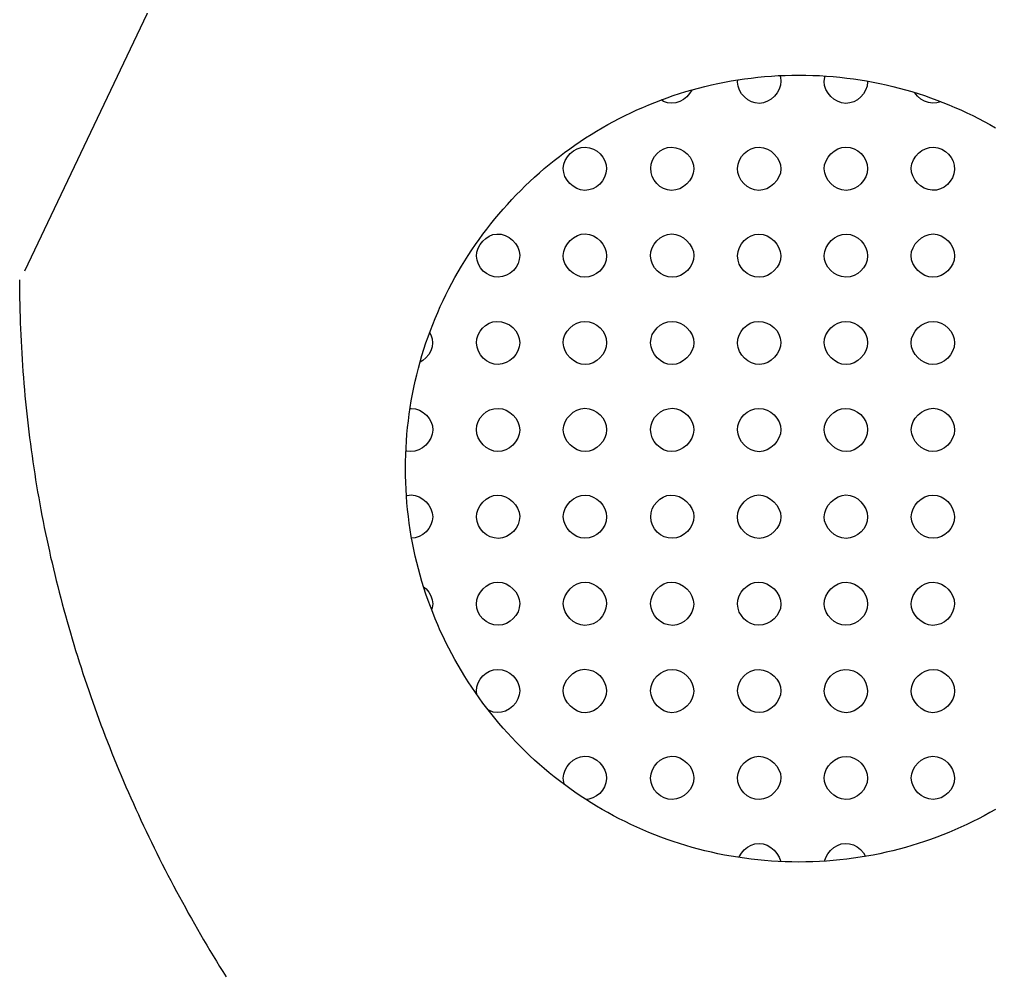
# Model space of a CAD drawing. Extents: x 18 to 189, y 50 to 250.
# Drawn here: x 17.69 to 41.51, y 121.53 to 144.8 of the extents above; entities that cross this region are included whole.
import ezdxf

# ---------------------------------------------------------------- set-up
doc = ezdxf.new("R2010")
doc.units = 0
doc.layers.add('CUT', color=7, linetype='CONTINUOUS')
doc.layers.add('PATTERN', color=8, linetype='CONTINUOUS')

msp = doc.modelspace()

# ---------------------------------------------------------------- linework, layer by layer
at = {"layer": 'CUT'}
for points in [[(41.44, 188.2955), (17.8149, 138.661)], [(17.6949, 138.4508), (17.6953, 138.301), (17.6964, 138.1513), (17.6983, 138.0017), (17.7008, 137.8522), (17.7041, 137.7028), (17.7082, 137.5535), (17.7129, 137.4043), (17.7184, 137.2553), (17.7246, 137.1064), (17.7316, 136.9576), (17.7392, 136.8089), (17.7476, 136.6603), (17.7567, 136.5119), (17.7666, 136.3635), (17.7771, 136.2153), (17.7884, 136.0673), (17.8004, 135.9193), (17.8131, 135.7715), (17.8265, 135.6238), (17.8407, 135.4763), (17.8555, 135.3288), (17.8711, 135.1815), (17.8873, 135.0344), (17.9043, 134.8873), (17.922, 134.7404), (17.9404, 134.5937), (17.9595, 134.447), (17.9793, 134.3006), (17.9998, 134.1542), (18.021, 134.008), (18.0429, 133.862), (18.0655, 133.716), (18.0888, 133.5703), (18.1129, 133.4246), (18.1376, 133.2792), (18.163, 133.1338), (18.189, 132.9886), (18.2158, 132.8436), (18.2433, 132.6987), (18.2715, 132.554), (18.3003, 132.4094), (18.3299, 132.265), (18.3601, 132.1207), (18.391, 131.9766), (18.4226, 131.8327), (18.4549, 131.6889), (18.4879, 131.5453), (18.5215, 131.4018), (18.5559, 131.2585), (18.5909, 131.1153), (18.6265, 130.9724), (18.6629, 130.8296), (18.6999, 130.6869), (18.7376, 130.5444), (18.776, 130.4021), (18.8151, 130.26), (18.8548, 130.118), (18.8952, 129.9763), (18.9363, 129.8346), (18.978, 129.6932), (19.0204, 129.5519), (19.0634, 129.4109), (19.1071, 129.27), (19.1515, 129.1292), (19.1966, 128.9887), (19.2423, 128.8483), (19.2886, 128.7081), (19.3357, 128.5681), (19.3833, 128.4283), (19.4317, 128.2887), (19.4806, 128.1493), (19.5303, 128.01), (19.5806, 127.871), (19.6315, 127.7321), (19.6831, 127.5934), (19.7353, 127.455), (19.7882, 127.3167), (19.8417, 127.1786), (19.8959, 127.0407), (19.9507, 126.903), (20.0062, 126.7655), (20.0623, 126.6282), (20.119, 126.4911), (20.1764, 126.3543), (20.2344, 126.2176), (20.293, 126.0811), (20.3523, 125.9448), (20.4122, 125.8088), (20.4728, 125.6729), (20.534, 125.5373), (20.5958, 125.4018), (20.6582, 125.2666), (20.7213, 125.1316), (20.785, 124.9968), (20.8493, 124.8622), (20.9142, 124.7278), (20.9798, 124.5937), (21.046, 124.4598), (21.1128, 124.3261), (21.1802, 124.1926), (21.2483, 124.0593), (21.3169, 123.9263), (21.3862, 123.7935), (21.4561, 123.6609), (21.5266, 123.5285), (21.5977, 123.3964), (21.6695, 123.2645), (21.7418, 123.1328), (21.8148, 123.0013), (21.8883, 122.8701), (21.9625, 122.7392), (22.0373, 122.6084), (22.1126, 122.4779), (22.1886, 122.3476), (22.2652, 122.2176), (22.3424, 122.0878), (22.4202, 121.9583), (22.4985, 121.8289), (22.5775, 121.6999), (22.6571, 121.571), (22.7373, 121.4425)]]:
    msp.add_lwpolyline(points, dxfattribs=at)
at = {"layer": 'PATTERN'}
for points in [[(41.5154, 125.5304), (41.378, 125.4524), (41.2393, 125.3767), (41.0991, 125.3031), (40.9577, 125.2319), (40.8149, 125.1629), (40.6708, 125.0962), (40.5254, 125.0318), (40.3788, 124.9698), (40.2309, 124.9101), (40.0819, 124.8529), (39.9316, 124.798), (39.7802, 124.7456), (39.6277, 124.6957), (39.474, 124.6483), (39.3193, 124.6033), (39.1635, 124.5609), (39.0067, 124.5211), (38.8488, 124.4839), (38.69, 124.4493), (38.5302, 124.4173), (38.3694, 124.3879), (38.2078, 124.3613), (38.0452, 124.3373), (37.8818, 124.3161), (37.7175, 124.2976), (37.5524, 124.2819), (37.3865, 124.269), (37.2198, 124.259), (37.0523, 124.2517), (36.8842, 124.2474), (36.7153, 124.2459), (36.5464, 124.2474), (36.3782, 124.2517), (36.2108, 124.259), (36.0441, 124.269), (35.8782, 124.2819), (35.7131, 124.2976), (35.5488, 124.3161), (35.3854, 124.3373), (35.2228, 124.3613), (35.0611, 124.3879), (34.9004, 124.4173), (34.7406, 124.4493), (34.5817, 124.4839), (34.4239, 124.5211), (34.267, 124.5609), (34.1112, 124.6033), (33.9565, 124.6483), (33.8028, 124.6957), (33.6503, 124.7456), (33.4989, 124.798), (33.3487, 124.8529), (33.1996, 124.9101), (33.0517, 124.9698), (32.9051, 125.0318), (32.7597, 125.0962), (32.6156, 125.1629), (32.4728, 125.2319), (32.3313, 125.3031), (32.1912, 125.3767), (32.0524, 125.4524), (31.9151, 125.5304), (31.7791, 125.6105), (31.6446, 125.6928), (31.5116, 125.7772), (31.3801, 125.8638), (31.25, 125.9524), (31.1216, 126.0431), (30.9946, 126.1358), (30.8693, 126.2306), (30.7456, 126.3273), (30.6235, 126.426), (30.503, 126.5266), (30.3843, 126.6292), (30.2672, 126.7336), (30.1519, 126.84), (30.0383, 126.9481), (29.9265, 127.0581), (29.8165, 127.1699), (29.7083, 127.2835), (29.602, 127.3988), (29.4976, 127.5159), (29.395, 127.6347), (29.2944, 127.7551), (29.1957, 127.8772), (29.0989, 128.0009), (29.0042, 128.1263), (28.9115, 128.2532), (28.8208, 128.3817), (28.7322, 128.5117), (28.6456, 128.6433), (28.5612, 128.7763), (28.4789, 128.9108), (28.3988, 129.0467), (28.3208, 129.1841), (28.2451, 129.3229), (28.1716, 129.463), (28.1003, 129.6045), (28.0313, 129.7473), (27.9646, 129.8914), (27.9002, 130.0368), (27.8382, 130.1834), (27.7786, 130.3312), (27.7213, 130.4803), (27.6665, 130.6305), (27.6141, 130.7819), (27.5642, 130.9345), (27.5167, 131.0881), (27.4718, 131.2429), (27.4294, 131.3986), (27.3896, 131.5555), (27.3524, 131.7133), (27.3177, 131.8722), (27.2857, 132.032), (27.2564, 132.1927), (27.2298, 132.3544), (27.2058, 132.5169), (27.1846, 132.6804), (27.1661, 132.8446), (27.1504, 133.0097), (27.1375, 133.1756), (27.1275, 133.3423), (27.1202, 133.5098), (27.1159, 133.6779), (27.1144, 133.8468), (27.1159, 134.0156), (27.1202, 134.1838), (27.1275, 134.3512), (27.1375, 134.5179), (27.1504, 134.6838), (27.1661, 134.8489), (27.1846, 135.0132), (27.2058, 135.1766), (27.2298, 135.3392), (27.2564, 135.5009), (27.2857, 135.6616), (27.3177, 135.8214), (27.3524, 135.9802), (27.3896, 136.1381), (27.4294, 136.2949), (27.4718, 136.4507), (27.5167, 136.6054), (27.5642, 136.7591), (27.6141, 136.9116), (27.6665, 137.063), (27.7213, 137.2133), (27.7786, 137.3623), (27.8382, 137.5102), (27.9002, 137.6568), (27.9646, 137.8022), (28.0313, 137.9463), (28.1003, 138.0891), (28.1716, 138.2306), (28.2451, 138.3707), (28.3208, 138.5095), (28.3988, 138.6468), (28.4789, 138.7828), (28.5612, 138.9173), (28.6456, 139.0503), (28.7322, 139.1818), (28.8208, 139.3119), (28.9115, 139.4404), (29.0042, 139.5673), (29.0989, 139.6926), (29.1957, 139.8164), (29.2944, 139.9385), (29.395, 140.0589), (29.4976, 140.1777), (29.602, 140.2947), (29.7083, 140.41), (29.8165, 140.5236), (29.9265, 140.6354), (30.0383, 140.7454), (30.1519, 140.8536), (30.2672, 140.9599), (30.3843, 141.0644), (30.503, 141.1669), (30.6235, 141.2676), (30.7456, 141.3663), (30.8693, 141.463), (30.9946, 141.5577), (31.1216, 141.6505), (31.25, 141.7412), (31.3801, 141.8298), (31.5116, 141.9163), (31.6446, 142.0008), (31.7791, 142.0831), (31.9151, 142.1632), (32.0524, 142.2412), (32.1912, 142.3169), (32.3313, 142.3904), (32.4728, 142.4617), (32.6156, 142.5307), (32.7597, 142.5974), (32.9051, 142.6618), (33.0517, 142.7238), (33.1996, 142.7834), (33.3487, 142.8407), (33.4989, 142.8955), (33.6503, 142.9479), (33.8028, 142.9979), (33.9565, 143.0453), (34.1112, 143.0902), (34.267, 143.1326), (34.4239, 143.1724), (34.5817, 143.2097), (34.7406, 143.2443), (34.9004, 143.2763), (35.0611, 143.3056), (35.2228, 143.3323), (35.3854, 143.3562), (35.5488, 143.3775), (35.7131, 143.3959), (35.8782, 143.4116), (36.0441, 143.4245), (36.2108, 143.4346), (36.3782, 143.4418), (36.5464, 143.4462), (36.7153, 143.4476), (36.8842, 143.4462), (37.0523, 143.4418), (37.2198, 143.4346), (37.3865, 143.4245), (37.5524, 143.4116), (37.7175, 143.3959), (37.8818, 143.3775), (38.0452, 143.3562), (38.2078, 143.3323), (38.3694, 143.3056), (38.5302, 143.2763), (38.69, 143.2443), (38.8488, 143.2097), (39.0067, 143.1724), (39.1635, 143.1326), (39.3193, 143.0902), (39.474, 143.0453), (39.6277, 142.9979), (39.7802, 142.9479), (39.9316, 142.8955), (40.0819, 142.8407), (40.2309, 142.7834), (40.3788, 142.7238), (40.5254, 142.6618), (40.6708, 142.5974), (40.8149, 142.5307), (40.9577, 142.4617), (41.0991, 142.3904), (41.2393, 142.3169), (41.378, 142.2412), (41.5154, 142.1632)], [(36.2503, 143.4362), (36.2629, 143.4015), (36.2768, 143.2978), (36.2669, 143.1988), (36.2351, 143.1027), (36.1844, 143.0124), (36.1178, 142.9312), (36.0384, 142.8621), (35.9491, 142.8083), (35.8531, 142.7728), (35.7533, 142.7588), (35.6526, 142.7683), (35.5559, 142.7992), (35.4661, 142.8487), (35.3859, 142.914), (35.3181, 142.9924), (35.2656, 143.0811), (35.2312, 143.1775), (35.2177, 143.2788)], [(38.3914, 143.2812), (38.3786, 143.1796), (38.3447, 143.0827), (38.2926, 142.9933), (38.2251, 142.9143), (38.1451, 142.8486), (38.0556, 142.7989), (37.9594, 142.7683), (37.8594, 142.7594), (37.7584, 142.7737), (37.6618, 142.8088), (37.5724, 142.8618), (37.493, 142.9299), (37.4265, 143.01), (37.3758, 143.0994), (37.3437, 143.1951), (37.333, 143.2942), (37.3454, 143.3953), (37.3562, 143.4263)], [(35.2177, 143.2788), (35.2224, 143.3322)], [(38.3894, 143.3019), (38.3914, 143.2812)], [(34.1049, 143.0883), (34.1033, 143.0841), (34.0497, 142.996), (33.9808, 142.9178), (33.8995, 142.8525), (33.8088, 142.8027), (33.7116, 142.7713), (33.6109, 142.761), (33.5091, 142.7736), (33.4132, 142.8068), (33.3528, 142.8422)], [(40.1827, 142.8019), (40.1778, 142.7993), (40.0807, 142.7703), (39.9788, 142.7624), (39.8765, 142.7768), (39.7796, 142.8116), (39.6907, 142.8643), (39.6124, 142.9319), (39.5475, 143.0119), (39.5404, 143.0248)], [(27.7045, 137.1673), (27.7358, 137.1118), (27.7671, 137.0159), (27.7778, 136.9146), (27.7656, 136.8142), (27.7322, 136.7178), (27.6807, 136.6283), (27.6137, 136.5487), (27.5342, 136.4818), (27.4702, 136.445)], [(27.2261, 135.3139), (27.255, 135.3166), (27.3568, 135.3033), (27.4541, 135.269), (27.5441, 135.2167), (27.6238, 135.1493), (27.6903, 135.0698), (27.7407, 134.981), (27.7721, 134.8859), (27.7817, 134.7874), (27.7674, 134.687), (27.7319, 134.5904), (27.6783, 134.5007), (27.6096, 134.4209), (27.5289, 134.3539), (27.4393, 134.3028), (27.3438, 134.2705), (27.2455, 134.26), (27.1445, 134.2724), (27.1244, 134.2794)], [(27.1369, 133.1876), (27.1528, 133.1928), (27.2517, 133.2022), (27.3518, 133.1883), (27.4481, 133.1533), (27.5377, 133.1002), (27.6177, 133.032), (27.685, 132.9516), (27.7367, 132.8621), (27.7697, 132.7665), (27.7812, 132.6678), (27.7692, 132.5682), (27.7358, 132.4727), (27.6838, 132.384), (27.6163, 132.305), (27.5361, 132.2386), (27.4461, 132.1877), (27.3492, 132.1552), (27.2651, 132.1458)], [(27.5558, 130.9618), (27.6162, 130.9108), (27.6823, 130.8318), (27.7332, 130.7428), (27.7662, 130.6467), (27.7787, 130.5458), (27.7685, 130.445), (27.753, 130.398)], [(28.8586, 128.3281), (28.848, 128.4174), (28.8583, 128.5211), (28.8892, 128.6192), (28.9383, 128.7089), (29.0029, 128.7877), (29.0806, 128.8532), (29.169, 128.9028), (29.2655, 128.9339), (29.3676, 128.9441)], [(29.3676, 128.9441), (29.4721, 128.9322), (29.5708, 128.9005), (29.6612, 128.8515), (29.7409, 128.7873), (29.8074, 128.7104), (29.8583, 128.623), (29.8911, 128.5276), (29.9035, 128.4265), (29.8921, 128.3239), (29.8577, 128.225), (29.8036, 128.133), (29.7332, 128.0511), (29.6499, 127.9828), (29.5569, 127.9312), (29.4576, 127.8996), (29.3553, 127.8914), (29.258, 127.9059), (29.1653, 127.9404), (29.1291, 127.9624)], [(30.9992, 126.1324), (30.9774, 126.1936), (30.9649, 126.2898), (30.9754, 126.3889), (31.0079, 126.4855), (31.0592, 126.5763), (31.1262, 126.6581), (31.2056, 126.7276), (31.2942, 126.7814), (31.3888, 126.8162), (31.4863, 126.8288), (31.5909, 126.8176), (31.6899, 126.7847), (31.7805, 126.7329), (31.8603, 126.6648), (31.9267, 126.5831), (31.977, 126.4904), (32.0088, 126.3894), (32.0193, 126.2827)], [(32.0193, 126.2827), (32.0071, 126.1805), (31.9742, 126.0844), (31.923, 125.9968), (31.8561, 125.9203), (31.776, 125.8573), (31.6854, 125.8102), (31.5868, 125.7813), (31.5138, 125.7757)], [(35.2559, 124.3563), (35.2621, 124.3748), (35.313, 124.4645), (35.3794, 124.5438), (35.4584, 124.6099), (35.5474, 124.66), (35.6435, 124.6912), (35.7438, 124.7008), (35.8456, 124.6874), (35.943, 124.6535), (36.0331, 124.602), (36.1131, 124.5354), (36.1804, 124.4566), (36.2319, 124.3684), (36.265, 124.2734), (36.2671, 124.2565)], [(37.3434, 124.2664), (37.3719, 124.3557), (37.4217, 124.4462), (37.4876, 124.5277), (37.5664, 124.5971), (37.6552, 124.6513), (37.7509, 124.6872), (37.8505, 124.7015), (37.952, 124.6923), (38.0494, 124.6621), (38.1399, 124.6136), (38.2208, 124.5494), (38.2891, 124.4722), (38.3422, 124.3846), (38.3426, 124.3834)]]:
    msp.add_lwpolyline(points, dxfattribs=at)
for points in [[(32.02, 141.1576), (32.0074, 141.0549), (31.9742, 140.9578), (31.923, 140.8688), (31.8565, 140.7905), (31.7772, 140.7256), (31.6879, 140.6765), (31.5911, 140.6458), (31.4894, 140.6362), (31.3892, 140.6497), (31.2929, 140.6845), (31.2037, 140.7375), (31.1244, 140.8058), (31.0581, 140.8864), (31.0075, 140.9762), (30.9757, 141.0723), (30.9656, 141.1717), (30.9788, 141.2721), (31.0133, 141.3678), (31.0662, 141.4561), (31.1344, 141.5342), (31.2151, 141.5993), (31.3053, 141.6486), (31.4021, 141.6793), (31.5025, 141.6885), (31.6066, 141.6754), (31.704, 141.6424), (31.7923, 141.592), (31.8693, 141.5264), (31.9329, 141.4479), (31.9807, 141.3587), (32.0105, 141.2612)], [(33.099, 141.1752), (33.1112, 141.276), (33.1428, 141.3712), (33.1915, 141.4583), (33.2548, 141.535), (33.3305, 141.5988), (33.4161, 141.6473), (33.5093, 141.6782), (33.6077, 141.6892), (33.7138, 141.6773), (33.815, 141.6438), (33.9085, 141.5915), (33.9912, 141.5235), (34.06, 141.4427), (34.1119, 141.3521), (34.144, 141.2546), (34.1531, 141.1533), (34.1386, 141.0527), (34.1031, 140.957), (34.0496, 140.8689), (33.9809, 140.791), (33.8997, 140.7261), (33.809, 140.6769), (33.7116, 140.646), (33.6102, 140.6361), (33.5085, 140.6487), (33.4128, 140.682), (33.3255, 140.7335), (33.2489, 140.8007), (33.1856, 140.8811), (33.1379, 140.9719), (33.1082, 141.0708)], [(35.2181, 141.1707), (35.2304, 141.2728), (35.2635, 141.3695), (35.3148, 141.4583), (35.3816, 141.5365), (35.4611, 141.6015), (35.5506, 141.6506), (35.6475, 141.6812), (35.749, 141.6907), (35.8495, 141.6768), (35.9462, 141.6418), (36.0361, 141.5886), (36.1161, 141.5203), (36.1832, 141.4401), (36.2344, 141.3508), (36.2666, 141.2557), (36.2768, 141.1576), (36.2631, 141.0584), (36.2278, 140.9628), (36.174, 140.8739), (36.1048, 140.7946), (36.0234, 140.728), (35.9329, 140.6771), (35.8364, 140.6449), (35.737, 140.6345), (35.6355, 140.6474), (35.5393, 140.6811), (35.451, 140.7329), (35.3732, 140.8002), (35.3084, 140.8803), (35.2592, 140.9705), (35.2283, 141.0682)], [(38.3914, 141.1655), (38.38, 141.0641), (38.3474, 140.9669), (38.2965, 140.8768), (38.23, 140.7966), (38.1509, 140.7294), (38.0621, 140.6781), (37.9664, 140.6455), (37.8668, 140.6346), (37.7662, 140.6471), (37.6694, 140.6807), (37.5792, 140.7326), (37.4988, 140.7998), (37.4309, 140.8793), (37.3787, 140.9683), (37.3449, 141.0639), (37.3327, 141.1631), (37.3443, 141.2613), (37.3779, 141.3566), (37.4304, 141.4457), (37.4986, 141.5256), (37.5793, 141.5931), (37.6693, 141.6451), (37.7656, 141.6785), (37.865, 141.6901), (37.9677, 141.6788), (38.0649, 141.647), (38.154, 141.5971), (38.2326, 141.5318), (38.2981, 141.4535), (38.3481, 141.3647), (38.38, 141.2679)], [(40.0071, 141.6885), (40.1105, 141.6736), (40.2069, 141.6388), (40.2939, 141.5865), (40.3694, 141.5191), (40.4312, 141.4389), (40.4769, 141.3484), (40.5045, 141.2499), (40.5116, 141.1459), (40.4966, 141.0426), (40.4612, 140.9455), (40.4082, 140.8574), (40.3401, 140.7805), (40.2596, 140.7176), (40.1694, 140.671), (40.0721, 140.6432), (39.9704, 140.6369), (39.8689, 140.6532), (39.7726, 140.6901), (39.6844, 140.7448), (39.607, 140.8144), (39.5431, 140.8958), (39.4953, 140.9863), (39.4665, 141.0828), (39.4593, 141.1826), (39.4751, 141.2836), (39.5116, 141.379), (39.5661, 141.4662), (39.6356, 141.5426), (39.7172, 141.6056), (39.8083, 141.6527), (39.9059, 141.6812)], [(29.3793, 138.5173), (29.2757, 138.5264), (29.1778, 138.5561), (29.0881, 138.6039), (29.009, 138.6676), (28.9431, 138.7448), (28.8926, 138.833), (28.8601, 138.9299), (28.848, 139.0331), (28.8583, 139.1308), (28.8889, 139.2259), (28.9371, 139.3154), (29.0001, 139.3961), (29.075, 139.465), (29.1591, 139.5191), (29.2494, 139.5554), (29.3433, 139.5707), (29.448, 139.5631), (29.5491, 139.5331), (29.6435, 139.4835), (29.7279, 139.4175), (29.7993, 139.3379), (29.8544, 139.2477), (29.8901, 139.1499), (29.9032, 139.0475), (29.893, 138.946), (29.8619, 138.8494), (29.8125, 138.7603), (29.7474, 138.6814), (29.6689, 138.615), (29.5798, 138.5638), (29.4824, 138.5304)], [(31.4898, 138.5156), (31.3896, 138.5287), (31.2933, 138.5631), (31.2038, 138.6157), (31.1242, 138.6837), (31.0574, 138.7639), (31.0063, 138.8535), (30.9739, 138.9494), (30.9631, 139.0486), (30.9765, 139.1475), (31.0121, 139.2433), (31.0665, 139.333), (31.1363, 139.4131), (31.2181, 139.4803), (31.3086, 139.5314), (31.4043, 139.5631), (31.5018, 139.5722), (31.6037, 139.5574), (31.7003, 139.5222), (31.7891, 139.4692), (31.8673, 139.4013), (31.9324, 139.3211), (31.9816, 139.2315), (32.0125, 139.1352), (32.0222, 139.0349), (32.0092, 138.9315), (31.9761, 138.8342), (31.9252, 138.7456), (31.8589, 138.6679), (31.7798, 138.6037), (31.6903, 138.5553), (31.5928, 138.5251)], [(33.6285, 138.5152), (33.525, 138.5257), (33.4273, 138.5564), (33.3377, 138.6051), (33.2587, 138.6693), (33.1926, 138.7467), (33.1419, 138.835), (33.1089, 138.9317), (33.0962, 139.0345), (33.1061, 139.1362), (33.1372, 139.2339), (33.1866, 139.3246), (33.2517, 139.4054), (33.3296, 139.4735), (33.4177, 139.5258), (33.5131, 139.5596), (33.613, 139.5718), (33.7115, 139.5604), (33.8076, 139.5272), (33.8982, 139.4754), (33.98, 139.4081), (34.0496, 139.3285), (34.1039, 139.2398), (34.1396, 139.1451), (34.1535, 139.0476), (34.1434, 138.9486), (34.1114, 138.8527), (34.0605, 138.763), (33.9937, 138.6826), (33.914, 138.6145), (33.8246, 138.5618), (33.7284, 138.5277)], [(35.7459, 138.5176), (35.6415, 138.5282), (35.5435, 138.5591), (35.4542, 138.6078), (35.3759, 138.6721), (35.311, 138.7496), (35.2617, 138.8381), (35.2305, 138.9352), (35.2195, 139.0387), (35.2312, 139.1408), (35.2638, 139.2386), (35.3147, 139.3291), (35.3809, 139.4094), (35.4595, 139.4765), (35.5476, 139.5276), (35.6424, 139.5598), (35.7409, 139.57), (35.8418, 139.5571), (35.9386, 139.5233), (36.0287, 139.4714), (36.109, 139.4044), (36.1767, 139.3251), (36.2289, 139.2363), (36.2628, 139.1411), (36.2754, 139.0422), (36.2648, 138.9421), (36.2327, 138.8463), (36.182, 138.7577), (36.1154, 138.6788), (36.0357, 138.6127), (35.9457, 138.5619), (35.8482, 138.5293)], [(38.3903, 139.0354), (38.3784, 138.9324), (38.3462, 138.8356), (38.2961, 138.7474), (38.2304, 138.6701), (38.1515, 138.6062), (38.0618, 138.5579), (37.9638, 138.5276), (37.8598, 138.5176), (37.7576, 138.53), (37.6603, 138.5632), (37.5707, 138.6145), (37.4915, 138.6812), (37.4255, 138.7603), (37.3754, 138.8492), (37.344, 138.9452), (37.3341, 139.0453), (37.3479, 139.1448), (37.3834, 139.2411), (37.4375, 139.331), (37.5068, 139.4111), (37.588, 139.4784), (37.6778, 139.5296), (37.7729, 139.5614), (37.87, 139.5706), (37.973, 139.5559), (38.07, 139.5213), (38.1586, 139.4694), (38.2364, 139.4025), (38.3009, 139.3232), (38.3497, 139.234), (38.3803, 139.1372)], [(39.9858, 138.5152), (39.885, 138.5277), (39.7884, 138.5612), (39.6988, 138.6128), (39.6191, 138.6797), (39.5521, 138.759), (39.5006, 138.848), (39.4676, 138.9437), (39.4559, 139.0433), (39.4681, 139.1414), (39.5029, 139.2371), (39.5566, 139.3271), (39.6259, 139.408), (39.7075, 139.4764), (39.7977, 139.5288), (39.8933, 139.5619), (39.9907, 139.5722), (40.0928, 139.5587), (40.1897, 139.5247), (40.2789, 139.4727), (40.3576, 139.4056), (40.4232, 139.3258), (40.4731, 139.2363), (40.5046, 139.1396), (40.5149, 139.0384), (40.5026, 138.9361), (40.4697, 138.8392), (40.4188, 138.7502), (40.3525, 138.6718), (40.2734, 138.6065), (40.1842, 138.5569), (40.0875, 138.5256)], [(29.9037, 136.9184), (29.8926, 136.8181), (29.8602, 136.7218), (29.8095, 136.6324), (29.7431, 136.5526), (29.6638, 136.4853), (29.5743, 136.4333), (29.4776, 136.3993), (29.3763, 136.3861), (29.2762, 136.3962), (29.1803, 136.4277), (29.0913, 136.4781), (29.0121, 136.5443), (28.9454, 136.6237), (28.8939, 136.7135), (28.8606, 136.8109), (28.8482, 136.9131), (28.858, 137.0134), (28.8876, 137.1088), (28.9346, 137.1968), (28.9966, 137.2749), (29.0712, 137.3405), (29.1561, 137.3911), (29.2487, 137.4242), (29.3467, 137.4374), (29.4561, 137.4283), (29.5593, 137.3985), (29.6535, 137.3505), (29.7364, 137.2866), (29.8054, 137.2091), (29.858, 137.1203), (29.8916, 137.0227)], [(31.4929, 137.4383), (31.597, 137.4268), (31.6951, 137.3953), (31.7848, 137.346), (31.8638, 137.2815), (31.9294, 137.204), (31.9794, 137.116), (32.0112, 137.0199), (32.0224, 136.918), (32.0109, 136.8176), (31.9782, 136.7208), (31.9271, 136.6307), (31.8605, 136.5501), (31.7815, 136.4822), (31.693, 136.43), (31.5978, 136.3963), (31.4989, 136.3842), (31.3997, 136.3958), (31.3035, 136.429), (31.2135, 136.4808), (31.1327, 136.5482), (31.0642, 136.6282), (31.0111, 136.7176), (30.9765, 136.8136), (30.9634, 136.913), (30.9741, 137.012), (31.0067, 137.1076), (31.0583, 137.1966), (31.1257, 137.2761), (31.206, 137.343), (31.296, 137.3944), (31.3926, 137.4272)], [(33.0956, 136.9167), (33.1066, 137.0183), (33.1386, 137.1146), (33.1888, 137.2032), (33.2546, 137.2813), (33.3335, 137.3465), (33.4227, 137.3961), (33.5198, 137.4277), (33.6219, 137.4385), (33.7237, 137.4264), (33.8211, 137.3934), (33.9112, 137.3423), (33.9912, 137.276), (34.0582, 137.1972), (34.1094, 137.1087), (34.1419, 137.0135), (34.1528, 136.9143), (34.14, 136.8161), (34.105, 136.7203), (34.0513, 136.6303), (33.9822, 136.5494), (33.9012, 136.4809), (33.8115, 136.4282), (33.7166, 136.3947), (33.6198, 136.3837), (33.5194, 136.3967), (33.4235, 136.4307), (33.3348, 136.4826), (33.2561, 136.5499), (33.1901, 136.6297), (33.1395, 136.7193), (33.1071, 136.8159)], [(35.7293, 137.4359), (35.8345, 137.4264), (35.934, 137.3972), (36.0252, 137.3504), (36.106, 137.2883), (36.1737, 137.213), (36.2262, 137.1268), (36.2609, 137.0318), (36.2754, 136.9303), (36.2668, 136.8322), (36.2362, 136.7364), (36.1866, 136.646), (36.1209, 136.5642), (36.0423, 136.4942), (35.9538, 136.4392), (35.8583, 136.4023), (35.759, 136.3867), (35.6588, 136.3948), (35.5622, 136.4245), (35.472, 136.473), (35.3911, 136.5377), (35.3225, 136.6157), (35.2691, 136.7041), (35.2338, 136.8003), (35.2196, 136.9014), (35.2277, 137.0055), (35.2564, 137.1039), (35.3034, 137.1942), (35.3664, 137.2738), (35.4428, 137.3403), (35.5304, 137.3911), (35.6267, 137.4238)], [(38.3907, 136.9177), (38.3795, 136.8162), (38.3473, 136.7191), (38.2969, 136.6293), (38.2309, 136.5494), (38.1522, 136.4824), (38.0635, 136.4311), (37.9676, 136.3982), (37.8672, 136.3865), (37.7673, 136.398), (37.671, 136.431), (37.5813, 136.4825), (37.501, 136.5495), (37.4332, 136.6292), (37.3808, 136.7185), (37.3468, 136.8144), (37.3341, 136.9142), (37.3447, 137.0153), (37.3766, 137.1116), (37.4271, 137.2004), (37.4935, 137.2791), (37.573, 137.3448), (37.6628, 137.3948), (37.7601, 137.4265), (37.8622, 137.437), (37.967, 137.4253), (38.0654, 137.3938), (38.155, 137.3449), (38.2335, 137.2808), (38.2986, 137.2038), (38.3481, 137.1162), (38.3795, 137.02)], [(39.9909, 137.4383), (40.0935, 137.426), (40.1906, 137.3932), (40.2797, 137.3426), (40.3583, 137.2767), (40.4236, 137.1981), (40.4731, 137.1095), (40.5043, 137.0135), (40.5144, 136.9127), (40.5018, 136.8119), (40.4677, 136.715), (40.4153, 136.6249), (40.3476, 136.5449), (40.2676, 136.4777), (40.1785, 136.4265), (40.0832, 136.3944), (39.9849, 136.3842), (39.8856, 136.3974), (39.7896, 136.4321), (39.7, 136.4853), (39.6199, 136.5537), (39.5524, 136.6343), (39.5005, 136.7241), (39.4673, 136.8199), (39.4558, 136.9187), (39.468, 137.0175), (39.5019, 137.1126), (39.5544, 137.2009), (39.6225, 137.2796), (39.7033, 137.3456), (39.7936, 137.396), (39.8905, 137.4279)], [(29.9016, 134.7876), (29.8892, 134.6879), (29.855, 134.5914), (29.8021, 134.5015), (29.7338, 134.4213), (29.6532, 134.3539), (29.5635, 134.3025), (29.4679, 134.2702), (29.3696, 134.2602), (29.2699, 134.2738), (29.1744, 134.3085), (29.0859, 134.3613), (29.0073, 134.4294), (28.9413, 134.5099), (28.8907, 134.5999), (28.8582, 134.6966), (28.8468, 134.7972), (28.8582, 134.8992), (28.8906, 134.9959), (28.9412, 135.0847), (29.0075, 135.1628), (29.0869, 135.2277), (29.1765, 135.2768), (29.2737, 135.3074), (29.376, 135.3168), (29.4783, 135.3037), (29.5754, 135.2703), (29.6647, 135.219), (29.7434, 135.1526), (29.8091, 135.0737), (29.8591, 134.9848), (29.8908, 134.8886)], [(32.02, 134.7938), (32.0093, 134.6923), (31.9775, 134.595), (31.9273, 134.5048), (31.8615, 134.4247), (31.783, 134.3573), (31.6944, 134.3057), (31.5986, 134.2726), (31.4983, 134.2608), (31.3986, 134.2725), (31.3023, 134.3059), (31.2124, 134.3579), (31.1319, 134.4254), (31.0638, 134.5054), (31.0113, 134.5949), (30.9775, 134.6907), (30.9652, 134.79), (30.9768, 134.8887), (31.0102, 134.9843), (31.0623, 135.0735), (31.1298, 135.1534), (31.2099, 135.2207), (31.2992, 135.2725), (31.3949, 135.3056), (31.4937, 135.317), (31.5973, 135.3057), (31.6948, 135.2743), (31.7837, 135.2251), (31.8619, 135.1605), (31.9269, 135.0827), (31.9765, 134.9942), (32.0083, 134.8971)], [(33.0983, 134.8014), (33.1112, 134.9049), (33.1444, 135.0019), (33.1953, 135.0902), (33.2616, 135.1674), (33.3407, 135.2311), (33.4302, 135.2788), (33.5277, 135.3083), (33.6307, 135.3172), (33.7314, 135.3033), (33.828, 135.2681), (33.9176, 135.2148), (33.9971, 135.1463), (34.0635, 135.0658), (34.1137, 134.9763), (34.1447, 134.8809), (34.1535, 134.7827), (34.1385, 134.684), (34.102, 134.5887), (34.0472, 134.4999), (33.9773, 134.4206), (33.8954, 134.3539), (33.8049, 134.3029), (33.7089, 134.2706), (33.6105, 134.2603), (33.5098, 134.2734), (33.4145, 134.3075), (33.327, 134.3598), (33.2501, 134.4278), (33.1861, 134.5086), (33.1378, 134.5997), (33.1077, 134.6982)], [(35.7414, 135.3165), (35.8435, 135.3045), (35.9413, 135.2717), (36.0321, 135.2209), (36.1128, 135.1548), (36.1806, 135.0763), (36.2325, 134.9882), (36.2657, 134.8934), (36.2773, 134.7947), (36.2648, 134.6966), (36.2302, 134.6007), (36.177, 134.5104), (36.1083, 134.429), (36.0275, 134.3599), (35.9379, 134.3063), (35.8429, 134.2717), (35.7456, 134.2592), (35.6462, 134.2707), (35.5506, 134.3037), (35.4616, 134.3553), (35.3823, 134.4225), (35.3153, 134.5026), (35.2637, 134.5927), (35.2303, 134.6898), (35.2179, 134.7912), (35.2281, 134.893), (35.2594, 134.9898), (35.3091, 135.0789), (35.3746, 135.1577), (35.4532, 135.2235), (35.5423, 135.2736), (35.6393, 135.3055)], [(37.857, 135.3165), (37.9613, 135.3059), (38.0597, 135.2751), (38.1499, 135.2265), (38.2293, 135.1625), (38.2956, 135.0854), (38.3464, 134.9976), (38.3792, 134.9014), (38.3915, 134.7993), (38.3811, 134.6981), (38.3495, 134.6006), (38.2995, 134.5097), (38.2339, 134.4285), (38.1557, 134.3598), (38.0677, 134.3068), (37.9727, 134.2724), (37.8736, 134.2595), (37.7753, 134.2707), (37.6794, 134.3036), (37.5891, 134.3552), (37.5076, 134.4224), (37.438, 134.5021), (37.3835, 134.5913), (37.3474, 134.6868), (37.3328, 134.7855), (37.3421, 134.8839), (37.3737, 134.9794), (37.4246, 135.069), (37.4915, 135.1494), (37.5713, 135.2175), (37.6609, 135.2702), (37.7572, 135.3042)], [(39.9916, 135.3172), (40.0943, 135.305), (40.1911, 135.2724), (40.2797, 135.2219), (40.3575, 135.156), (40.4223, 135.0772), (40.4715, 134.988), (40.5026, 134.8907), (40.5134, 134.788), (40.5013, 134.686), (40.4682, 134.5886), (40.4169, 134.4988), (40.3502, 134.4193), (40.2709, 134.3529), (40.1817, 134.3026), (40.0855, 134.271), (39.9849, 134.2609), (39.8851, 134.2745), (39.7889, 134.3093), (39.6995, 134.3625), (39.6198, 134.4308), (39.5528, 134.5114), (39.5016, 134.6011), (39.4692, 134.6969), (39.4586, 134.7958), (39.4714, 134.896), (39.5054, 134.9919), (39.5575, 135.0806), (39.6251, 135.1592), (39.7051, 135.2251), (39.7948, 135.2752), (39.8913, 135.3069)], [(29.3849, 132.1442), (29.2813, 132.1542), (29.183, 132.1845), (29.0927, 132.2326), (29.0127, 132.2963), (28.9456, 132.373), (28.8939, 132.4604), (28.8602, 132.5562), (28.8469, 132.6578), (28.8564, 132.7584), (28.8874, 132.8558), (28.937, 132.947), (29.0023, 133.0289), (29.0803, 133.0985), (29.1681, 133.1525), (29.2627, 133.188), (29.3612, 133.2018), (29.4607, 133.1922), (29.557, 133.1609), (29.6472, 133.1108), (29.7283, 133.0449), (29.7973, 132.9661), (29.8512, 132.8773), (29.887, 132.7813), (29.9017, 132.6811), (29.8929, 132.5804), (29.8625, 132.4834), (29.8133, 132.393), (29.7482, 132.3123), (29.67, 132.2441), (29.5815, 132.1913), (29.4855, 132.1571)], [(32.02, 132.6655), (32.0084, 132.562), (31.9765, 132.4649), (31.9267, 132.3765), (31.8613, 132.299), (31.7828, 132.2349), (31.6935, 132.1864), (31.5959, 132.156), (31.4923, 132.1458), (31.3912, 132.1583), (31.2943, 132.192), (31.2046, 132.244), (31.125, 132.3113), (31.0584, 132.3909), (31.0076, 132.48), (30.9756, 132.5756), (30.9652, 132.6746), (30.9785, 132.7747), (31.0135, 132.8712), (31.0669, 132.9611), (31.1356, 133.0411), (31.2164, 133.1083), (31.3061, 133.1594), (31.4016, 133.1913), (31.4997, 133.201), (31.6017, 133.1869), (31.6982, 133.1526), (31.7866, 133.1006), (31.8645, 133.0335), (31.9293, 132.9538), (31.9784, 132.8642), (32.0095, 132.7673)], [(33.6261, 132.1456), (33.5226, 132.1548), (33.4251, 132.1847), (33.3359, 132.2328), (33.2575, 132.2968), (33.1921, 132.3744), (33.1422, 132.4632), (33.1102, 132.561), (33.0984, 132.6652), (33.1084, 132.7652), (33.1383, 132.8612), (33.1853, 132.9507), (33.2472, 133.0307), (33.3212, 133.0986), (33.405, 133.1515), (33.4959, 133.1867), (33.5915, 133.2014), (33.6946, 133.1929), (33.795, 133.1618), (33.8894, 133.1111), (33.9744, 133.0442), (34.0467, 132.964), (34.103, 132.8737), (34.1398, 132.7765), (34.1539, 132.6755), (34.1437, 132.5765), (34.1118, 132.4811), (34.061, 132.3922), (33.9942, 132.3126), (33.9144, 132.2453), (33.8246, 132.1931), (33.7275, 132.1589)], [(35.7462, 132.1442), (35.6426, 132.1549), (35.5449, 132.186), (35.4554, 132.2352), (35.3767, 132.3), (35.3111, 132.3779), (35.2612, 132.4666), (35.2292, 132.5635), (35.2178, 132.6663), (35.2291, 132.7675), (35.2619, 132.8651), (35.3132, 132.9562), (35.3798, 133.0375), (35.4588, 133.1059), (35.5471, 133.1583), (35.6417, 133.1916), (35.7395, 133.2025), (35.8386, 133.1896), (35.9349, 133.1552), (36.0253, 133.1023), (36.1066, 133.0342), (36.1756, 132.954), (36.2291, 132.8649), (36.2639, 132.7701), (36.2768, 132.6727), (36.2657, 132.5735), (36.2328, 132.4778), (36.1811, 132.3886), (36.1136, 132.3088), (36.0334, 132.2415), (35.9434, 132.1896), (35.8467, 132.1562)], [(37.866, 132.1439), (37.7647, 132.1561), (37.6675, 132.1893), (37.5772, 132.2406), (37.4969, 132.3073), (37.4294, 132.3863), (37.3775, 132.475), (37.3443, 132.5705), (37.3326, 132.6699), (37.3449, 132.7676), (37.3796, 132.8632), (37.4332, 132.9534), (37.5024, 133.0346), (37.5836, 133.1035), (37.6734, 133.1567), (37.7685, 133.1907), (37.8653, 133.2022), (37.9656, 133.1899), (38.0615, 133.1564), (38.1505, 133.1046), (38.2295, 133.0373), (38.296, 132.9574), (38.347, 132.8675), (38.3798, 132.7706), (38.3916, 132.6695), (38.3806, 132.5667), (38.3489, 132.4694), (38.2988, 132.38), (38.2332, 132.3013), (38.1545, 132.2357), (38.0654, 132.1859), (37.9683, 132.1544)], [(39.9927, 132.1456), (39.8908, 132.1567), (39.7935, 132.1887), (39.7034, 132.2388), (39.6233, 132.3043), (39.5561, 132.3826), (39.5043, 132.471), (39.4709, 132.5668), (39.4585, 132.6673), (39.4697, 132.7663), (39.5029, 132.8625), (39.5549, 132.9528), (39.6225, 133.0338), (39.7025, 133.1024), (39.7917, 133.1552), (39.8869, 133.1891), (39.9849, 133.2007), (40.0872, 133.189), (40.1841, 133.1567), (40.2733, 133.1065), (40.352, 133.0408), (40.4179, 132.9621), (40.4683, 132.8731), (40.5009, 132.7761), (40.513, 132.6737), (40.5028, 132.5703), (40.4721, 132.4727), (40.4233, 132.3832), (40.3588, 132.3045), (40.281, 132.2389), (40.1925, 132.1889), (40.0955, 132.1569)], [(29.3773, 130.0244), (29.2733, 130.034), (29.1751, 130.0641), (29.0852, 130.1124), (29.0061, 130.1765), (28.9403, 130.2539), (28.8903, 130.3422), (28.8585, 130.4389), (28.8474, 130.5416), (28.859, 130.6435), (28.8915, 130.7411), (28.9421, 130.8314), (29.008, 130.9117), (29.0865, 130.979), (29.1748, 131.0307), (29.2702, 131.0637), (29.3699, 131.0754), (29.4711, 131.0639), (29.5682, 131.0315), (29.6583, 130.9808), (29.7384, 130.9146), (29.8058, 130.8358), (29.8576, 130.7472), (29.8909, 130.6515), (29.9029, 130.5515), (29.8921, 130.4489), (29.8609, 130.3521), (29.8115, 130.2633), (29.7465, 130.185), (29.6681, 130.1196), (29.5789, 130.0695), (29.4811, 130.037)], [(32.0197, 130.5429), (32.0077, 130.4396), (31.9755, 130.3424), (31.9255, 130.2536), (31.8601, 130.1757), (31.7817, 130.111), (31.6929, 130.0621), (31.5959, 130.0312), (31.4933, 130.0208), (31.3934, 130.0329), (31.2973, 130.0664), (31.2079, 130.1184), (31.1282, 130.1858), (31.061, 130.2657), (31.0093, 130.3551), (30.9761, 130.4511), (30.9642, 130.5507), (30.9763, 130.6485), (31.0111, 130.7442), (31.0652, 130.8342), (31.1348, 130.9151), (31.2165, 130.9835), (31.3068, 131.0358), (31.402, 131.0686), (31.4986, 131.0785), (31.6003, 131.0639), (31.6968, 131.029), (31.7854, 130.9766), (31.8635, 130.9091), (31.9286, 130.8294), (31.9781, 130.74), (32.0093, 130.6437)], [(33.6041, 131.0786), (33.7068, 131.0671), (33.806, 131.0331), (33.8985, 130.98), (33.9812, 130.9108), (34.0508, 130.8287), (34.1042, 130.7369), (34.1383, 130.6385), (34.1498, 130.5368), (34.1379, 130.4396), (34.1058, 130.3465), (34.0561, 130.2602), (33.9915, 130.1831), (33.9146, 130.118), (33.828, 130.0676), (33.7343, 130.0343), (33.6362, 130.021), (33.5309, 130.0303), (33.4311, 130.0613), (33.3394, 130.1115), (33.2585, 130.1781), (33.191, 130.2586), (33.1397, 130.3502), (33.1073, 130.4503), (33.0964, 130.5562), (33.1082, 130.653), (33.1408, 130.747), (33.1911, 130.8351), (33.2562, 130.9141), (33.333, 130.9811), (33.4186, 131.0329), (33.51, 131.0664)], [(35.7338, 130.0241), (35.6347, 130.0364), (35.5403, 130.0685), (35.4532, 130.1179), (35.3761, 130.182), (35.3115, 130.2584), (35.2619, 130.3443), (35.23, 130.4374), (35.2184, 130.5349), (35.229, 130.639), (35.26, 130.7381), (35.3088, 130.8295), (35.373, 130.9106), (35.4498, 130.9785), (35.5368, 131.0305), (35.6314, 131.064), (35.731, 131.0761), (35.8345, 131.0648), (35.9341, 131.0312), (36.0267, 130.9786), (36.1091, 130.9098), (36.1783, 130.828), (36.2313, 130.7363), (36.2649, 130.6377), (36.276, 130.5353), (36.2635, 130.4353), (36.2298, 130.3404), (36.1776, 130.2533), (36.1096, 130.1765), (36.0285, 130.1126), (35.9371, 130.0642), (35.8379, 130.0338)], [(38.391, 130.5409), (38.3796, 130.4387), (38.3475, 130.3425), (38.2971, 130.2545), (38.2311, 130.1772), (38.1518, 130.1131), (38.0617, 130.0645), (37.9635, 130.0339), (37.8594, 130.0237), (37.7616, 130.0356), (37.6671, 130.0677), (37.579, 130.1173), (37.5, 130.1816), (37.433, 130.2579), (37.381, 130.3434), (37.3469, 130.4352), (37.3334, 130.5306), (37.3436, 130.6344), (37.3764, 130.7344), (37.4287, 130.8275), (37.4973, 130.9104), (37.579, 130.98), (37.6706, 131.033), (37.7689, 131.0662), (37.8707, 131.0764), (37.9729, 131.0627), (38.0694, 131.0287), (38.1577, 130.9771), (38.2354, 130.9102), (38.3, 130.8307), (38.3491, 130.7409), (38.3803, 130.6435)], [(40.5139, 130.5395), (40.5009, 130.4378), (40.4673, 130.3415), (40.4158, 130.2532), (40.349, 130.1755), (40.2696, 130.1108), (40.1801, 130.0619), (40.0832, 130.0312), (39.9815, 130.0213), (39.8822, 130.0346), (39.7863, 130.0695), (39.697, 130.1229), (39.6173, 130.1915), (39.5504, 130.2722), (39.4993, 130.3617), (39.4673, 130.4569), (39.4573, 130.5547), (39.4711, 130.6552), (39.5062, 130.7513), (39.5597, 130.8402), (39.6284, 130.9189), (39.7094, 130.9845), (39.7995, 131.0341), (39.8958, 131.0648), (39.9953, 131.0736), (40.0977, 131.0591), (40.1944, 131.0245), (40.283, 130.9723), (40.3608, 130.9052), (40.4254, 130.8258), (40.4741, 130.7366), (40.5044, 130.6403)], [(31.485, 128.9482), (31.5886, 128.9381), (31.6866, 128.9076), (31.7766, 128.8593), (31.8561, 128.7953), (31.9227, 128.7182), (31.9739, 128.6302), (32.0073, 128.5337), (32.0205, 128.431), (32.011, 128.3306), (31.9802, 128.2336), (31.9311, 128.1429), (31.8663, 128.0616), (31.7887, 127.9926), (31.701, 127.9387), (31.606, 127.903), (31.5065, 127.8885), (31.4088, 127.8981), (31.3131, 127.93), (31.2226, 127.9809), (31.1407, 128.0478), (31.0705, 128.1274), (31.0154, 128.2167), (30.9785, 128.3125), (30.9632, 128.4116), (30.9725, 128.5089), (31.0043, 128.6043), (31.0555, 128.6945), (31.1226, 128.7761), (31.2025, 128.8457), (31.2917, 128.8998), (31.387, 128.9352)], [(33.0956, 128.4246), (33.1071, 128.5266), (33.1395, 128.6235), (33.19, 128.7124), (33.2561, 128.7908), (33.335, 128.8561), (33.4243, 128.9057), (33.5211, 128.9368), (33.623, 128.947), (33.724, 128.9348), (33.8204, 128.9017), (33.9095, 128.8504), (33.9886, 128.7836), (34.0549, 128.7043), (34.1056, 128.615), (34.1381, 128.5186), (34.1497, 128.4178), (34.1377, 128.3188), (34.1039, 128.2228), (34.0512, 128.133), (33.983, 128.0525), (33.9025, 127.9847), (33.8128, 127.9326), (33.7171, 127.8994), (33.6187, 127.8883), (33.5192, 127.9014), (33.4237, 127.9357), (33.3351, 127.9883), (33.2563, 128.0563), (33.1902, 128.1368), (33.1394, 128.227), (33.1069, 128.3239)], [(35.7445, 128.9434), (35.8474, 128.931), (35.9451, 128.8984), (36.0349, 128.848), (36.1143, 128.7825), (36.1807, 128.7044), (36.2314, 128.6164), (36.2639, 128.5209), (36.2754, 128.4206), (36.2636, 128.3221), (36.23, 128.2267), (36.1777, 128.1374), (36.1097, 128.0573), (36.0292, 127.9895), (35.9393, 127.9371), (35.843, 127.9031), (35.7434, 127.8907), (35.6459, 127.9022), (35.5512, 127.9359), (35.4624, 127.9885), (35.3828, 128.0569), (35.3156, 128.1379), (35.2638, 128.2281), (35.2308, 128.3245), (35.2196, 128.4237), (35.2312, 128.5288), (35.2627, 128.6268), (35.3119, 128.7156), (35.3765, 128.793), (35.4543, 128.8566), (35.543, 128.9044), (35.6405, 128.9341)], [(38.3903, 128.4263), (38.3802, 128.3261), (38.3487, 128.2296), (38.2987, 128.1397), (38.2331, 128.0592), (38.1546, 127.9911), (38.066, 127.9383), (37.9702, 127.9037), (37.87, 127.8901), (37.7729, 127.9008), (37.6774, 127.9341), (37.5872, 127.9866), (37.5055, 128.0548), (37.436, 128.1354), (37.382, 128.2251), (37.347, 128.3205), (37.3345, 128.4182), (37.345, 128.5175), (37.3754, 128.6124), (37.4233, 128.7003), (37.486, 128.7786), (37.5613, 128.8447), (37.6465, 128.896), (37.7391, 128.9299), (37.8368, 128.9438), (37.9465, 128.9359), (38.0493, 128.9075), (38.1427, 128.8608), (38.2246, 128.7979), (38.2926, 128.7208), (38.3444, 128.6318), (38.3777, 128.5329)], [(39.9923, 128.9454), (40.0947, 128.9331), (40.1916, 128.9003), (40.2803, 128.8497), (40.3585, 128.7837), (40.4236, 128.7049), (40.473, 128.6159), (40.5044, 128.519), (40.5151, 128.417), (40.5031, 128.3167), (40.4694, 128.2201), (40.4172, 128.1304), (40.3495, 128.0505), (40.2693, 127.9833), (40.1797, 127.9319), (40.0836, 127.8993), (39.9842, 127.8885), (39.8865, 127.9022), (39.7909, 127.9382), (39.701, 127.993), (39.6201, 128.0632), (39.5517, 128.1452), (39.4992, 128.2355), (39.466, 128.3305), (39.4557, 128.4268), (39.4696, 128.5279), (39.5042, 128.6239), (39.5568, 128.7123), (39.6245, 128.7903), (39.7047, 128.8552), (39.7946, 128.9045), (39.8913, 128.9355)], [(33.6144, 126.8281), (33.7153, 126.817), (33.8122, 126.7849), (33.9022, 126.7344), (33.9825, 126.6685), (34.0503, 126.5897), (34.1028, 126.501), (34.1372, 126.405), (34.1506, 126.3046), (34.1408, 126.2043), (34.1096, 126.1081), (34.0598, 126.0188), (33.9941, 125.9393), (33.9152, 125.8721), (33.8258, 125.8202), (33.7286, 125.7862), (33.6264, 125.7729), (33.5241, 125.782), (33.4269, 125.8122), (33.3375, 125.8608), (33.2584, 125.9253), (33.1922, 126.0032), (33.1417, 126.0919), (33.1092, 126.1889), (33.0976, 126.2915), (33.1083, 126.3951), (33.1395, 126.4936), (33.1887, 126.5843), (33.2533, 126.6646), (33.3308, 126.7317), (33.4184, 126.7831), (33.5139, 126.8161)], [(35.7352, 126.825), (35.8364, 126.8136), (35.934, 126.7813), (36.025, 126.7307), (36.1064, 126.6649), (36.1753, 126.5866), (36.2286, 126.4988), (36.2632, 126.4043), (36.2764, 126.3061), (36.2657, 126.2069), (36.2333, 126.1109), (36.1821, 126.0211), (36.1153, 125.9404), (36.0358, 125.8721), (35.9465, 125.8192), (35.8506, 125.7848), (35.7511, 125.7719), (35.6453, 125.782), (35.5457, 125.8138), (35.4547, 125.8646), (35.3749, 125.9318), (35.3088, 126.0129), (35.259, 126.1052), (35.228, 126.2061), (35.2184, 126.3131), (35.2311, 126.4101), (35.2644, 126.5032), (35.3153, 126.5898), (35.381, 126.6669), (35.4587, 126.7319), (35.5455, 126.7817), (35.6386, 126.8137)], [(38.391, 126.2882), (38.3781, 126.1856), (38.3446, 126.0888), (38.2931, 126.0003), (38.2263, 125.9227), (38.1467, 125.8584), (38.057, 125.8101), (37.9599, 125.7803), (37.858, 125.7714), (37.7571, 125.7858), (37.6606, 125.821), (37.5714, 125.8741), (37.4923, 125.9423), (37.426, 126.0226), (37.3756, 126.1122), (37.3438, 126.2082), (37.3334, 126.3076), (37.3467, 126.4061), (37.3821, 126.5012), (37.4363, 126.5898), (37.5059, 126.6688), (37.5877, 126.7349), (37.6784, 126.785), (37.7746, 126.8161), (37.8732, 126.8248), (37.9757, 126.8102), (38.0724, 126.7755), (38.1608, 126.7232), (38.2383, 126.656), (38.3026, 126.5763), (38.3512, 126.4868), (38.3814, 126.3899)], [(40.5136, 126.2989), (40.5038, 126.1965), (40.4731, 126.0994), (40.424, 126.0103), (40.3589, 125.9316), (40.2805, 125.866), (40.1914, 125.816), (40.0939, 125.7843), (39.9907, 125.7733), (39.8886, 125.785), (39.7908, 125.8176), (39.7004, 125.8684), (39.6202, 125.9346), (39.5529, 126.0133), (39.5016, 126.1017), (39.469, 126.197), (39.4581, 126.2965), (39.4704, 126.3976), (39.5039, 126.4946), (39.5557, 126.5846), (39.6228, 126.6646), (39.7023, 126.7317), (39.7913, 126.7831), (39.8869, 126.8157), (39.9862, 126.8267), (40.0887, 126.8149), (40.1855, 126.7829), (40.2744, 126.733), (40.3528, 126.6676), (40.4183, 126.5891), (40.4686, 126.4999), (40.5011, 126.4023)]]:
    msp.add_lwpolyline(points, close=True, dxfattribs=at)

doc.saveas('drawing.dxf')
